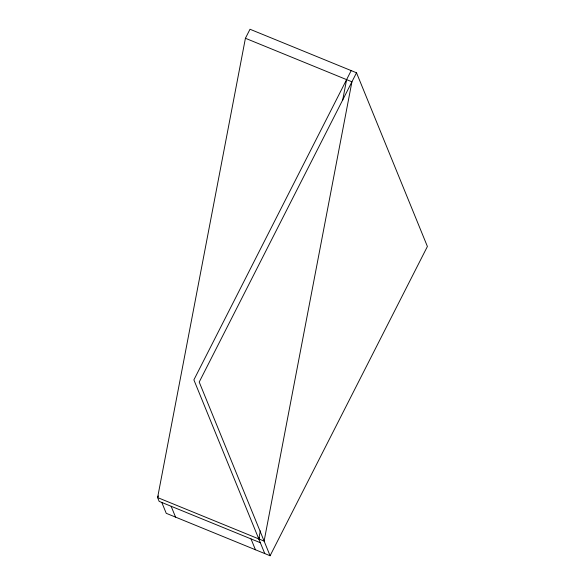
<?xml version="1.0" encoding="UTF-8"?>
<svg xmlns="http://www.w3.org/2000/svg" width="585" height="585" viewBox="0 0 585 585"><rect width="100%" height="100%" fill="white"/><g stroke="black" fill="none" stroke-linecap="round" stroke-linejoin="round"><path stroke-width="0.88" d="M161.811 502.456L166.242 513.308L270.094 555.75L427.401 246.475L356.514 72.781L250.007 29.25L245.415 38.274L157.599 497.564L159.149 501.367L260.34 542.719M260.332 530.844L258.782 538.917L259.616 537.293M342.656 100.254L346.605 79.618M351.19 70.602L193.884 379.877L264.764 553.571M356.514 72.781L199.207 382.056L270.094 555.75M158.425 495.941L157.599 497.564L264.113 541.096L351.929 81.798L245.415 38.274M251.016 538.909L255.448 549.768M171.134 506.266L175.566 517.118"/></g></svg>
